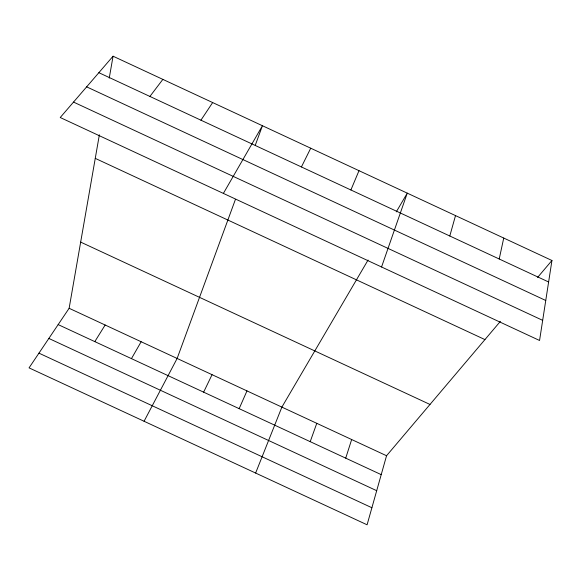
<?xml version="1.0" encoding="UTF-8"?>
<svg xmlns="http://www.w3.org/2000/svg" width="581" height="581" viewBox="0 0 581 581"><rect width="100%" height="100%" fill="white"/><g stroke="black" fill="none" stroke-linecap="round" stroke-linejoin="round"><path stroke-width="0.87" d="M551.95 260.491L539.56 340.481L60.228 117.515L113.063 56.204L551.95 260.491L537.578 277.457M500.386 321.358L386.547 455.736L367.09 524.796L29.05 367.867L69.132 308.286L99.366 134.807M109.243 78.115L113.063 56.204M499.217 259.003L503.734 238.05M449.796 236.002L455.511 215.602M345.717 458.155L351.665 439.526M381.557 266.984L407.266 193.146L396.278 211.883M310.21 441.662L316.776 423.324M235.458 199.327L177.132 358.455L144.073 421.261M255.27 145.265L262.43 125.728L223.38 193.408M255.625 473.05L281.879 407.114L368.063 260.041M350.895 189.972L359 170.676M239.161 408.661L246.976 390.897M203.626 392.16L212.058 374.68M301.423 166.95L310.726 148.206M131.451 358.637L141.147 341.737M94.812 341.621L105.146 325.011M200.932 120.18L212.661 102.561M149.905 96.439L162.869 79.386M98.857 72.683L548.617 281.988M86.649 86.852L545.755 300.479M73.526 102.082L542.676 320.349M95.255 158.366L484.939 339.594M80.665 242.103L429.991 404.456M69.132 308.286L386.547 455.736M58.165 324.597L381.223 474.641M48.848 338.447L376.699 490.698M38.949 353.146L371.898 507.743"/></g></svg>
